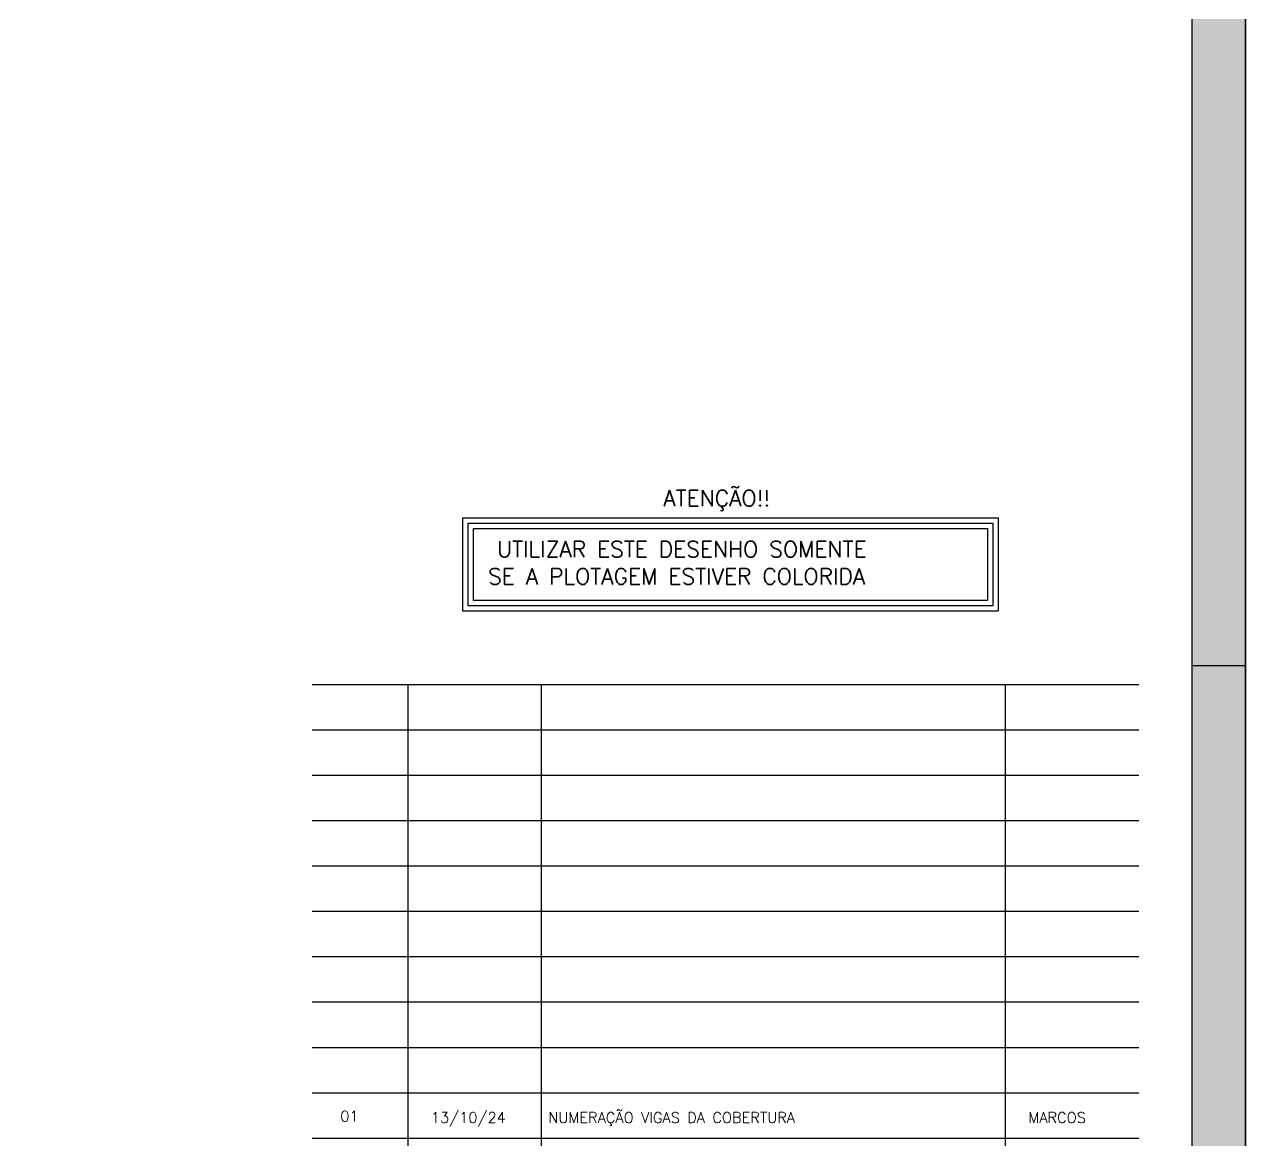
# Model space of a CAD drawing. Extents: x -334 to 5611, y 589 to 4794.
# Drawn here: x 4466 to 5611, y 1628 to 2675 of the extents above; entities that cross this region are included whole.
import ezdxf

# ---------------------------------------------------------------- set-up
doc = ezdxf.new("R2010")
doc.units = 0
doc.header["$LTSCALE"] = 100
doc.header["$MEASUREMENT"] = 0
doc.layers.get('0').update_dxf_attribs({"color": 245, "linetype": 'CONTINUOUS'})
for name, color, linetype in [('01', 7, 'CONTINUOUS'), ('104', 7, 'CONTINUOUS'), ('16', 5, 'CONTINUOUS'), ('235', 7, 'CONTINUOUS'), ('TEX1', 7, 'CONTINUOUS')]:
    doc.layers.add(name, color=color, linetype=linetype)
doc.styles.get("Standard").update_dxf_attribs({"font": 'ROMANS.SHX'})

# ---------------------------------------------------------------- blocks, each defined once
blk = doc.blocks.new('CARIMBO_UNION', base_point=(735.032049, -4583.115153))
for p, q in [((718.532049, -4554.705153), (734.032049, -4554.705153)), ((720.332049, -4564.905153), (720.332049, -4554.705153)), ((722.832049, -4564.905153), (722.832049, -4554.705153)), ((731.532049, -4564.905153), (731.532049, -4554.705153)), ((718.532049, -4555.555153), (734.032049, -4555.555153)), ((718.532049, -4556.405153), (734.032049, -4556.405153)), ((718.532049, -4557.255153), (734.032049, -4557.255153)), ((718.532049, -4558.105153), (734.032049, -4558.105153)), ((718.532049, -4558.955153), (734.032049, -4558.955153)), ((718.532049, -4559.805153), (734.032049, -4559.805153)), ((718.532049, -4560.655153), (734.032049, -4560.655153)), ((718.532049, -4561.505153), (734.032049, -4561.505153)), ((718.532049, -4562.355153), (734.032049, -4562.355153)), ((718.532049, -4563.205153), (734.032049, -4563.205153)), ((718.532049, -4564.055153), (734.032049, -4564.055153)), ((718.532049, -4564.905153), (734.032049, -4564.905153)), ((718.532049, -4569.135153), (734.032049, -4569.135153)), ((718.532049, -4573.365153), (734.032049, -4573.365153)), ((718.532049, -4574.415153), (734.032049, -4574.415153)), ((728.432049, -4574.415153), (728.432049, -4575.465153)), ((718.532049, -4575.465153), (734.032049, -4575.465153)), ((718.532049, -4576.515153), (734.032049, -4576.515153)), ((728.432049, -4577.565153), (734.032049, -4577.565153)), ((718.532049, -4578.615153), (734.032049, -4578.615153)), ((730.032049, -4580.215153), (734.032049, -4580.215153)), ((718.532049, -4581.815153), (734.032049, -4581.815153)), ((722.032049, -4582.465153), (722.032049, -4581.815153)), ((726.032049, -4582.465153), (726.032049, -4581.815153)), ((730.032049, -4582.465153), (730.032049, -4581.815153)), ((718.532049, -4582.465153), (734.032049, -4582.465153))]:
    blk.add_line(p, q)
at = {"layer": 'TEX1'}
for s, height, p in [('REV. Nº', 0.25, (718.741573, -4564.505153)), ('DATA', 0.25, (721.123716, -4564.505153)), ('DESCRIÇÃO DA REVISÃO', 0.25, (723.032049, -4564.505153)), ('RESP.', 0.25, (732.34505, -4564.505153)), ('Empreendimento', 0.15, (718.632049, -4569.335153)), ('Nome do Empreendimento', 0.15, (718.632049, -4573.565153)), ('Endereço do Empreendimento', 0.15, (718.632049, -4574.615153)), ('Código do Empreendimento', 0.15, (728.532049, -4574.615153)), ('Disciplina', 0.15, (718.632049, -4575.665153)), ('Título do Desenho', 0.15, (718.632049, -4576.715153)), ('Fase', 0.15, (728.532049, -4576.715153)), ('Nome do Arquivo', 0.15, (728.532049, -4577.765153)), ('Folha', 0.15, (730.132049, -4578.815153)), ('Revisão', 0.15, (730.132049, -4580.415153)), ('Responsável', 0.15, (718.632049, -4582.015153)), ('Coordenador', 0.15, (722.132049, -4582.015153)), ('Desenhista', 0.15, (726.132049, -4582.015153)), ('Escala', 0.15, (730.132049, -4582.015153))]:
    blk.add_text(s, height=height, dxfattribs=at).set_placement(p)

msp = doc.modelspace()

# ---------------------------------------------------------------- linework, layer by layer
msp.add_line((5560.802892, 2073.673244), (5610.802892, 2073.673244))
for points in [[(-334.197108, 588.673244), (5610.802892, 588.673244), (5610.802892, 4793.673244), (-334.197108, 4793.673244), (-334.197108, 588.673244)], [(5560.802892, 4793.673244), (5610.802892, 4793.673244), (5610.802892, 588.673244), (5560.802892, 588.673244), (5560.802892, 4793.673244)], [(-209.197108, 638.673244), (5560.802892, 638.673244), (5560.802892, 4743.673244), (-209.197108, 4743.673244), (-209.197108, 638.673244)]]:
    msp.add_lwpolyline(points)
at = {"layer": '01'}
for points in [[(4877.147899, 2212.113254), (5378.764763, 2212.113254), (5378.764763, 2124.587496), (4877.147899, 2124.587496), (4877.147899, 2212.113254)], [(4882.147899, 2207.113254), (5373.764763, 2207.113254), (5373.764763, 2129.587496), (4882.147899, 2129.587496), (4882.147899, 2207.113254)], [(4887.147899, 2202.113254), (5368.764763, 2202.113254), (5368.764763, 2134.587496), (4887.147899, 2134.587496), (4887.147899, 2202.113254)]]:
    msp.add_lwpolyline(points, dxfattribs=at)
at = {"layer": '104'}
msp.add_lwpolyline([(4877.147899, 2212.113254), (5378.764763, 2212.113254), (5378.764763, 2124.587496), (4877.147899, 2124.587496), (4877.147899, 2212.113254)], dxfattribs=at)
at = {"layer": '235'}
for points in [[(5560.802892, 4793.673244), (5610.802892, 4793.673244), (5610.802892, 588.673244)], [(5560.802892, 4793.673244), (5610.802892, 588.673244), (5610.802892, 588.673244)], [(5560.802892, 4793.673244), (5610.802892, 588.673244), (5560.802892, 588.673244)], [(5560.802892, 4793.673244), (5560.802892, 588.673244), (5560.802892, 588.673244)], [(5560.802892, 4793.673244), (5560.802892, 588.673244), (5560.802892, 4793.673244)]]:
    msp.add_solid(points, dxfattribs=at)

# ---------------------------------------------------------------- block references
at = {"xscale": 50, "yscale": 50}
msp.add_blockref('CARIMBO_UNION', (5560.802892, 635.173244), dxfattribs=at)

# ---------------------------------------------------------------- texts
for s, p in [('01', (4762.198909, 1646.072106)), ('13/10/24', (4847.099841, 1644.881586)), ('NUMERAÇÃO VIGAS DA COBERTURA', (4957.099841, 1644.881586)), ('MARCOS', (5407.099841, 1644.881586))]:
    msp.add_text(s, height=10).set_placement(p)
at = {"layer": '16'}
for s, p in [('ATENÇÃO!!', (5065.01684, 2222.891054)), ('UTILIZAR ESTE DESENHO SOMENTE', (4909.102113, 2175.100334)), ('SE A PLOTAGEM ESTIVER COLORIDA', (4900.776474, 2149.634594))]:
    msp.add_text(s, height=15, dxfattribs=at).set_placement(p)

doc.saveas('drawing.dxf')
